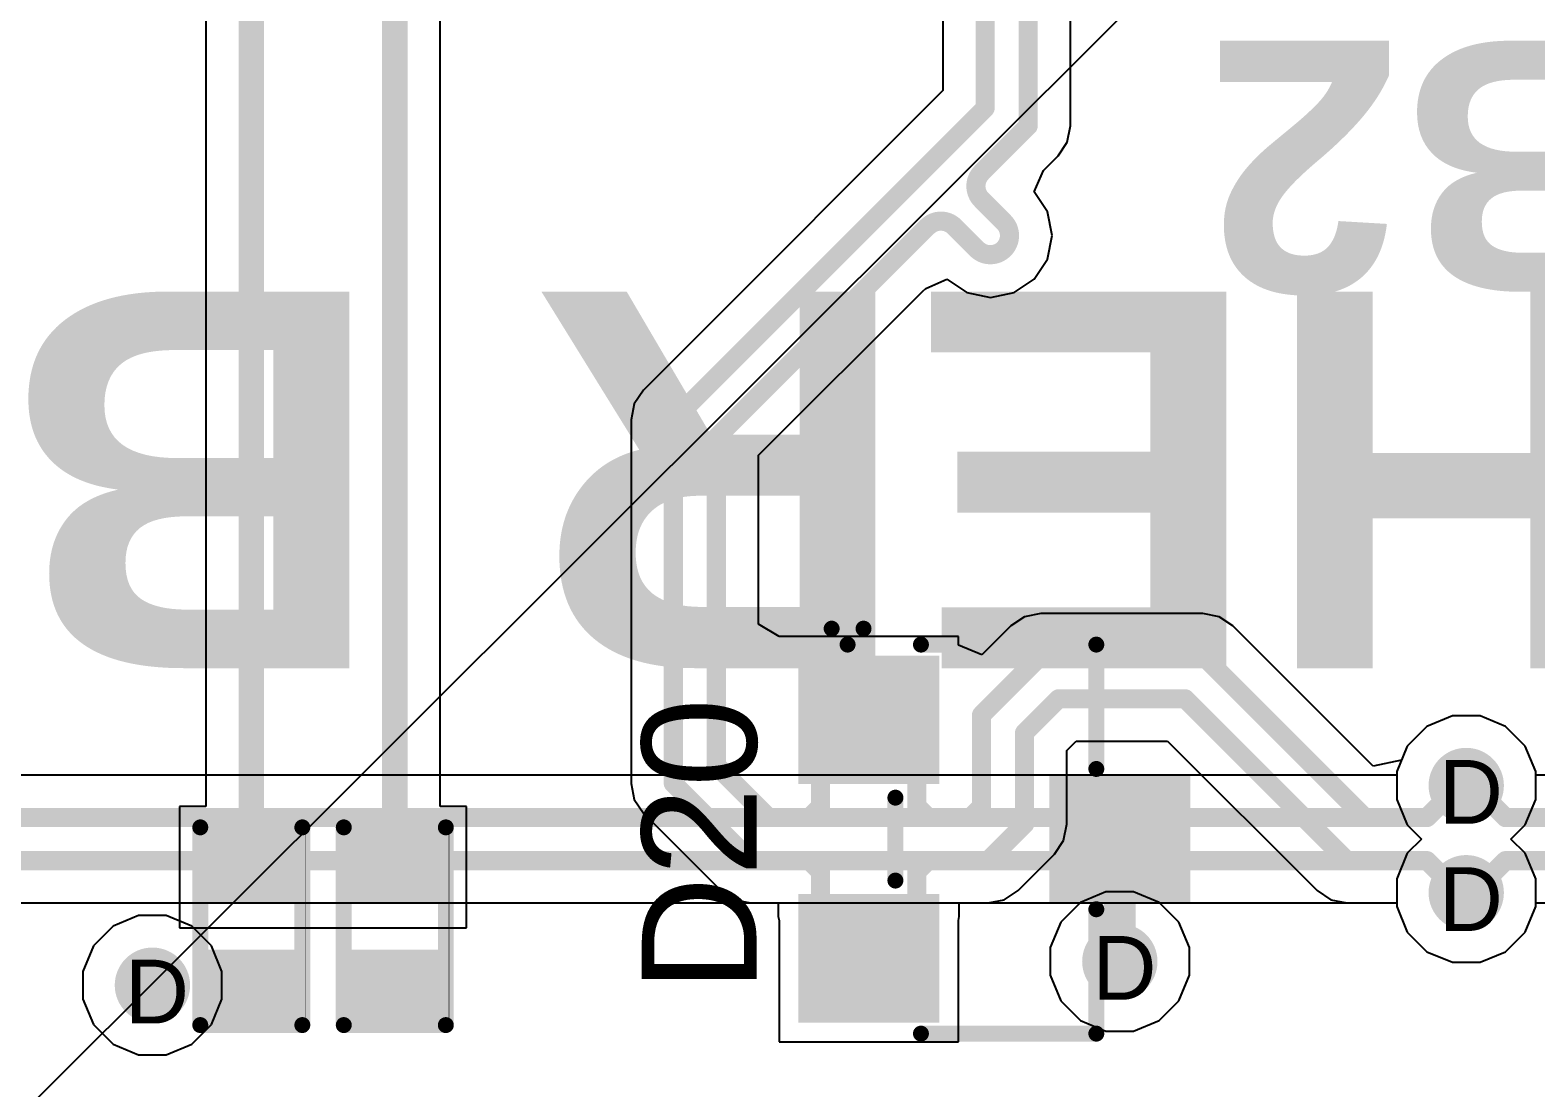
# Model space of a CAD drawing. Header units: inches. Extents: x -11 to 5428, y 0 to 5423.
# Drawn here: x 77.54 to 89.53, y 83.62 to 92.04 of the extents above; entities that cross this region are included whole.
import ezdxf

# ---------------------------------------------------------------- set-up
doc = ezdxf.new("R2010")
doc.units = ezdxf.units.IN
for name, color, linetype in [('Bottom Layer', 5, 'Continuous'), ('Bottom Solder', 6, 'Continuous'), ('Drill Drawing', 1, 'Continuous'), ('GND', 16, 'Continuous'), ('PWR', 76, 'Continuous'), ('Top Layer', 1, 'Continuous'), ('Top Overlay', 2, 'Continuous'), ('Top Paste', 8, 'Continuous'), ('Top Solder', 216, 'Continuous'), ('Via Holes', 16, 'Continuous')]:
    doc.layers.add(name, color=color, linetype=linetype)
doc.styles.add('Arial', font='', dxfattribs={"height": 0.2})
doc.styles.add('Arial_Bold', font='', dxfattribs={"height": 0.2})
doc.styles.get('Arial').set_extended_font_data('Arial')
doc.styles.get('Arial_Bold').set_extended_font_data('Arial', bold=True)

# ---------------------------------------------------------------- blocks, each defined once
blk = doc.blocks.new('SOT_23_199')
at = {"layer": 'Top Layer'}
for points in [[(-0.40998775, 1.45998565), (0.41001315, 1.45998565), (0.41001315, 0.53998495), (-0.40998775, 0.53998495)], [(-1.35999855, -0.54001035), (-0.53999765, -0.54001035), (-0.53999765, -1.46001105), (-1.35999855, -1.46001105)], [(0.54002305, -0.54001035), (1.36002395, -0.54001035), (1.36002395, -1.46001105), (0.54002305, -1.46001105)]]:
    blk.add_hatch(color=1, dxfattribs=at).paths.add_polyline_path(points)
at = {"layer": 'Top Paste'}
for points in [[(-0.40998775, 1.45998565), (0.41001315, 1.45998565), (0.41001315, 0.53998495), (-0.40998775, 0.53998495)], [(-1.35999855, -0.54001035), (-0.53999765, -0.54001035), (-0.53999765, -1.46001105), (-1.35999855, -1.46001105)], [(0.54002305, -0.54001035), (1.36002395, -0.54001035), (1.36002395, -1.46001105), (0.54002305, -1.46001105)]]:
    blk.add_hatch(color=8, dxfattribs=at).paths.add_polyline_path(points)
at = {"layer": 'Top Solder'}
for points in [[(-0.51158775, 1.56158565), (0.51161315, 1.56158565), (0.51161315, 0.43838495), (-0.51158775, 0.43838495)], [(-1.46159855, -0.43841035), (-0.43839765, -0.43841035), (-0.43839765, -1.56161105), (-1.46159855, -1.56161105)], [(0.4384230499999999, -0.43841035), (1.46162395, -0.43841035), (1.46162395, -1.56161105), (0.4384230499999999, -1.56161105)]]:
    blk.add_hatch(color=216, dxfattribs=at).paths.add_polyline_path(points)
at = {"layer": 'Top Overlay'}
for points in [[(-0.5587873, 0.8127873, 0.127, 0.127, 0), (-1.5493873, 0.8127873, 0.127, 0.127, 0)], [(-1.5493873, -0.5842126999999999, 0.127, 0.127, 0), (-1.5493873, 0.8127873, 0.127, 0.127, 0)], [(1.5494127, 0.8127873, 0.127, 0.127, 0), (0.5588126999999999, 0.8127873, 0.127, 0.127, 0)], [(1.5494127, -0.5842126999999999, 0.127, 0.127, 0), (1.5494127, 0.8127873, 0.127, 0.127, 0)], [(0.3302127, -0.7874127, 0.127, 0.127, 0), (-0.3301873, -0.7874127, 0.127, 0.127, 0)], [(-1.6763873, -1.2954127, 0.127, 0.127, 0), (-1.6763873, -1.0414127, 0.127, 0.127, 0)], [(-1.5493873, -1.1684127, 0.127, 0.127, 0), (-1.6763873, -1.0414127, 0.127, 0.127, 0)], [(-1.6763873, -1.2954127, 0.127, 0.127, 0), (-1.5493873, -1.1684127, 0.127, 0.127, 0)]]:
    blk.add_lwpolyline(points, format="xyseb", dxfattribs=at)
for points in [[(-1.5811373, 0.8127873, 0.0635, 0.0635, 1), (-1.5176373, 0.8127873, 0.0635, 0.0635, 1)], [(-1.5811373, 0.8127873, 0.0635, 0.0635, 1), (-1.5176373, 0.8127873, 0.0635, 0.0635, 1)], [(-0.5905372999999999, 0.8127873, 0.0635, 0.0635, 1), (-0.5270372999999999, 0.8127873, 0.0635, 0.0635, 1)], [(0.5270627, 0.8127873, 0.0635, 0.0635, 1), (0.5905627, 0.8127873, 0.0635, 0.0635, 1)], [(1.5176627, 0.8127873, 0.0635, 0.0635, 1), (1.5811627, 0.8127873, 0.0635, 0.0635, 1)], [(1.5176627, 0.8127873, 0.0635, 0.0635, 1), (1.5811627, 0.8127873, 0.0635, 0.0635, 1)], [(-1.5811373, -0.5842126999999999, 0.0635, 0.0635, 1), (-1.5176373, -0.5842126999999999, 0.0635, 0.0635, 1)], [(1.5176627, -0.5842126999999999, 0.0635, 0.0635, 1), (1.5811627, -0.5842126999999999, 0.0635, 0.0635, 1)], [(-0.3619373, -0.7874127, 0.0635, 0.0635, 1), (-0.2984373, -0.7874127, 0.0635, 0.0635, 1)], [(0.2984627, -0.7874127, 0.0635, 0.0635, 1), (0.3619627, -0.7874127, 0.0635, 0.0635, 1)], [(-1.7081373, -1.0414127, 0.0635, 0.0635, 1), (-1.6446373, -1.0414127, 0.0635, 0.0635, 1)], [(-1.7081373, -1.0414127, 0.0635, 0.0635, 1), (-1.6446373, -1.0414127, 0.0635, 0.0635, 1)], [(-1.5811373, -1.1684127, 0.0635, 0.0635, 1), (-1.5176373, -1.1684127, 0.0635, 0.0635, 1)], [(-1.5811373, -1.1684127, 0.0635, 0.0635, 1), (-1.5176373, -1.1684127, 0.0635, 0.0635, 1)], [(-1.7081373, -1.2954127, 0.0635, 0.0635, 1), (-1.6446373, -1.2954127, 0.0635, 0.0635, 1)], [(-1.7081373, -1.2954127, 0.0635, 0.0635, 1), (-1.6446373, -1.2954127, 0.0635, 0.0635, 1)]]:
    blk.add_lwpolyline(points, format="xyseb", close=True, dxfattribs=at)
blk = doc.blocks.new('R___0402_203')
at = {"layer": 'Top Layer'}
for points in [[(-0.6984771399999999, -0.3175254), (-0.6984771399999999, 0.3174746), (-0.2412771399999999, 0.3174746), (-0.24127714, -0.3175254)], [(0.2413228599999999, -0.3175254), (0.24132286, 0.3174746), (0.69852286, 0.3174746), (0.69852286, -0.3175254)]]:
    blk.add_hatch(color=1, dxfattribs=at).paths.add_polyline_path(points)
at = {"layer": 'Top Paste'}
for points in [[(-0.6984771399999999, -0.3175254), (-0.6984771399999999, 0.3174746), (-0.2412771399999999, 0.3174746), (-0.24127714, -0.3175254)], [(0.2413228599999999, -0.3175254), (0.24132286, 0.3174746), (0.69852286, 0.3174746), (0.69852286, -0.3175254)]]:
    blk.add_hatch(color=8, dxfattribs=at).paths.add_polyline_path(points)
at = {"layer": 'Top Solder'}
for points in [[(-0.7534782999999999, -0.37252656), (-0.7534782999999999, 0.37247576), (-0.18627598, 0.37247576), (-0.18627598, -0.37252656)], [(0.1863217, -0.37252656), (0.1863217, 0.37247576), (0.75352402, 0.37247576), (0.75352402, -0.37252656)]]:
    blk.add_hatch(color=216, dxfattribs=at).paths.add_polyline_path(points)
at = {"layer": 'Top Overlay'}
for points in [[(-0.78737714, 0.4063746, 0.127, 0.127, 0), (0.78742286, 0.4063746, 0.127, 0.127, 0)], [(-0.78737714, 0.4063746, 0.127, 0.127, 0), (-0.78737714, -0.4064254, 0.127, 0.127, 0)], [(0.78742286, 0.4063746, 0.127, 0.127, 0), (0.78742286, -0.4064254, 0.127, 0.127, 0)], [(-0.78737714, -0.4064254, 0.127, 0.127, 0), (0.78742286, -0.4064254, 0.127, 0.127, 0)], [(-0.81277714, -0.4318254, 0.0032258, 0.0032258, 0), (0.8128228599999999, -0.4318254, 0.0032258, 0.0032258, 0)]]:
    blk.add_lwpolyline(points, format="xyseb", dxfattribs=at)
for points in [[(-0.81912714, 0.4063746, 0.0635, 0.0635, 1), (-0.75562714, 0.4063746, 0.0635, 0.0635, 1)], [(-0.81912714, 0.4063746, 0.0635, 0.0635, 1), (-0.75562714, 0.4063746, 0.0635, 0.0635, 1)], [(0.75567286, 0.4063746, 0.0635, 0.0635, 1), (0.8191728599999999, 0.4063746, 0.0635, 0.0635, 1)], [(0.75567286, 0.4063746, 0.0635, 0.0635, 1), (0.8191728599999999, 0.4063746, 0.0635, 0.0635, 1)], [(-0.81912714, -0.4064254, 0.0635, 0.0635, 1), (-0.75562714, -0.4064254, 0.0635, 0.0635, 1)], [(-0.81912714, -0.4064254, 0.0635, 0.0635, 1), (-0.75562714, -0.4064254, 0.0635, 0.0635, 1)], [(0.75567286, -0.4064254, 0.0635, 0.0635, 1), (0.8191728599999999, -0.4064254, 0.0635, 0.0635, 1)], [(0.75567286, -0.4064254, 0.0635, 0.0635, 1), (0.8191728599999999, -0.4064254, 0.0635, 0.0635, 1)], [(-0.8135823199999999, -0.4318254, 0.0016129, 0.0016129, 1), (-0.8119719599999999, -0.4318254, 0.0016129, 0.0016129, 1)], [(0.8120176800000001, -0.4318254, 0.0016129, 0.0016129, 1), (0.81362804, -0.4318254, 0.0016129, 0.0016129, 1)]]:
    blk.add_lwpolyline(points, format="xyseb", close=True, dxfattribs=at)
blk = doc.blocks.new('R___0402_205')
at = {"layer": 'Top Layer'}
for points in [[(-0.6984771399999999, -0.3175254), (-0.6984771399999999, 0.3174746), (-0.2412771399999999, 0.3174746), (-0.24127714, -0.3175254)], [(0.2413228599999999, -0.3175254), (0.24132286, 0.3174746), (0.69852286, 0.3174746), (0.69852286, -0.3175254)]]:
    blk.add_hatch(color=1, dxfattribs=at).paths.add_polyline_path(points)
at = {"layer": 'Top Paste'}
for points in [[(-0.6984771399999999, -0.3175254), (-0.6984771399999999, 0.3174746), (-0.2412771399999999, 0.3174746), (-0.24127714, -0.3175254)], [(0.2413228599999999, -0.3175254), (0.24132286, 0.3174746), (0.69852286, 0.3174746), (0.69852286, -0.3175254)]]:
    blk.add_hatch(color=8, dxfattribs=at).paths.add_polyline_path(points)
at = {"layer": 'Top Solder'}
for points in [[(-0.7534782999999999, -0.37252656), (-0.7534782999999999, 0.37247576), (-0.18627598, 0.37247576), (-0.18627598, -0.37252656)], [(0.1863217, -0.37252656), (0.1863217, 0.37247576), (0.75352402, 0.37247576), (0.75352402, -0.37252656)]]:
    blk.add_hatch(color=216, dxfattribs=at).paths.add_polyline_path(points)
at = {"layer": 'Top Overlay'}
for points in [[(-0.78737714, 0.4063746, 0.127, 0.127, 0), (0.78742286, 0.4063746, 0.127, 0.127, 0)], [(-0.78737714, 0.4063746, 0.127, 0.127, 0), (-0.78737714, -0.4064254, 0.127, 0.127, 0)], [(0.78742286, 0.4063746, 0.127, 0.127, 0), (0.78742286, -0.4064254, 0.127, 0.127, 0)], [(-0.78737714, -0.4064254, 0.127, 0.127, 0), (0.78742286, -0.4064254, 0.127, 0.127, 0)], [(-0.81277714, -0.4318254, 0.0032258, 0.0032258, 0), (0.8128228599999999, -0.4318254, 0.0032258, 0.0032258, 0)]]:
    blk.add_lwpolyline(points, format="xyseb", dxfattribs=at)
for points in [[(-0.81912714, 0.4063746, 0.0635, 0.0635, 1), (-0.75562714, 0.4063746, 0.0635, 0.0635, 1)], [(-0.81912714, 0.4063746, 0.0635, 0.0635, 1), (-0.75562714, 0.4063746, 0.0635, 0.0635, 1)], [(0.75567286, 0.4063746, 0.0635, 0.0635, 1), (0.8191728599999999, 0.4063746, 0.0635, 0.0635, 1)], [(0.75567286, 0.4063746, 0.0635, 0.0635, 1), (0.8191728599999999, 0.4063746, 0.0635, 0.0635, 1)], [(-0.81912714, -0.4064254, 0.0635, 0.0635, 1), (-0.75562714, -0.4064254, 0.0635, 0.0635, 1)], [(-0.81912714, -0.4064254, 0.0635, 0.0635, 1), (-0.75562714, -0.4064254, 0.0635, 0.0635, 1)], [(0.75567286, -0.4064254, 0.0635, 0.0635, 1), (0.8191728599999999, -0.4064254, 0.0635, 0.0635, 1)], [(0.75567286, -0.4064254, 0.0635, 0.0635, 1), (0.8191728599999999, -0.4064254, 0.0635, 0.0635, 1)], [(-0.8135823199999999, -0.4318254, 0.0016129, 0.0016129, 1), (-0.8119719599999999, -0.4318254, 0.0016129, 0.0016129, 1)], [(0.8120176800000001, -0.4318254, 0.0016129, 0.0016129, 1), (0.81362804, -0.4318254, 0.0016129, 0.0016129, 1)]]:
    blk.add_lwpolyline(points, format="xyseb", close=True, dxfattribs=at)

msp = doc.modelspace()

# ---------------------------------------------------------------- hatches: boundary and pattern name
at = {"layer": 'Bottom Layer'}
h = msp.add_hatch(color=5, dxfattribs=at)
edge = h.paths.add_edge_path()
edge.add_arc((88.9762127, 86.02499178), 0.2999994, 0, 360)
h = msp.add_hatch(color=5, dxfattribs=at)
edge = h.paths.add_edge_path()
edge.add_arc((88.9762127, 85.17099298), 0.2999994, 0, 360)
h = msp.add_hatch(color=5, dxfattribs=at)
edge = h.paths.add_edge_path()
edge.add_arc((86.21701069999999, 84.62331309999999), 0.2999994, 0, 360)
h = msp.add_hatch(color=5, dxfattribs=at)
edge = h.paths.add_edge_path()
edge.add_arc((78.5114127, 84.4342863), 0.2999994, 0, 360)
at = {"layer": 'GND'}
h = msp.add_hatch(color=16, dxfattribs=at)
edge = h.paths.add_edge_path()
edge.add_arc((88.9762127, 86.02499178), 0.2999994, 0, 360)
h = msp.add_hatch(color=16, dxfattribs=at)
edge = h.paths.add_edge_path()
edge.add_arc((88.9762127, 85.17099298), 0.2999994, 0, 360)
h = msp.add_hatch(color=16, dxfattribs=at)
edge = h.paths.add_edge_path()
edge.add_arc((86.21701069999999, 84.62331309999999), 0.2999994, 0, 360)
h = msp.add_hatch(color=16, dxfattribs=at)
edge = h.paths.add_edge_path()
edge.add_arc((78.5114127, 84.4342863), 0.2999994, 0, 360)
at = {"layer": 'PWR'}
h = msp.add_hatch(color=76, dxfattribs=at)
edge = h.paths.add_edge_path()
edge.add_arc((88.9762127, 86.02499178), 0.2999994, 0, 360)
h = msp.add_hatch(color=76, dxfattribs=at)
edge = h.paths.add_edge_path()
edge.add_arc((88.9762127, 85.17099298), 0.2999994, 0, 360)
h = msp.add_hatch(color=76, dxfattribs=at)
edge = h.paths.add_edge_path()
edge.add_arc((86.21701069999999, 84.62331309999999), 0.2999994, 0, 360)
h = msp.add_hatch(color=76, dxfattribs=at)
edge = h.paths.add_edge_path()
edge.add_arc((78.5114127, 84.4342863), 0.2999994, 0, 360)
at = {"layer": 'Top Layer'}
h = msp.add_hatch(color=1, dxfattribs=at)
edge = h.paths.add_edge_path()
edge.add_arc((88.9762127, 86.02499178), 0.2999994, 0, 360)
h = msp.add_hatch(color=1, dxfattribs=at)
edge = h.paths.add_edge_path()
edge.add_arc((88.9762127, 85.17099298), 0.2999994, 0, 360)
h = msp.add_hatch(color=1, dxfattribs=at)
edge = h.paths.add_edge_path()
edge.add_arc((86.21701069999999, 84.62331309999999), 0.2999994, 0, 360)
h = msp.add_hatch(color=1, dxfattribs=at)
edge = h.paths.add_edge_path()
edge.add_arc((78.5114127, 84.4342863), 0.2999994, 0, 360)
at = {"layer": 'Via Holes'}
h = msp.add_hatch(color=7, dxfattribs=at)
edge = h.paths.add_edge_path()
edge.add_arc((88.9762127, 86.02499178), 0.1499997, 0, 360)
h = msp.add_hatch(color=7, dxfattribs=at)
edge = h.paths.add_edge_path()
edge.add_arc((88.9762127, 85.17099298), 0.1499997, 0, 360)
h = msp.add_hatch(color=7, dxfattribs=at)
edge = h.paths.add_edge_path()
edge.add_arc((86.21701069999999, 84.62331309999999), 0.1499997, 0, 360)
h = msp.add_hatch(color=7, dxfattribs=at)
edge = h.paths.add_edge_path()
edge.add_arc((78.5114127, 84.4342863), 0.1499997, 0, 360)

# ---------------------------------------------------------------- linework, layer by layer
at = {"layer": 'Bottom Layer'}
for p, q in [((88.66239824, 86.49465047999999), (88.506554, 86.33880624)), ((88.86601479999999, 86.57899117999999), (88.66239824, 86.49465047999999)), ((89.0864106, 86.57899117999999), (88.86601479999999, 86.57899117999999)), ((89.29002716, 86.49465047999999), (89.0864106, 86.57899117999999)), ((89.4458714, 86.33880624), (89.29002716, 86.49465047999999)), ((88.506554, 86.33880624), (88.4222133, 86.13518968)), ((89.5302121, 86.13518968), (89.4458714, 86.33880624)), ((88.4222133, 86.13518968), (88.4222133, 86.10611175999999)), ((89.5302121, 85.91479387999999), (89.5302121, 86.13518968)), ((88.4222133, 86.10611175999999), (71.78730879999999, 86.10611175999999)), ((89.4458714, 85.71117731999999), (89.5302121, 85.91479387999999)), ((89.33268645999999, 85.59799238), (89.4458714, 85.71117731999999)), ((89.4458714, 85.48480744), (89.33268645999999, 85.59799238)), ((89.5302121, 85.28119088), (89.4458714, 85.48480744)), ((89.5302121, 85.06079508), (89.5302121, 85.28119088)), ((71.78730879999999, 85.089873), (88.4222133, 85.089873)), ((88.4222133, 85.089873), (88.4222133, 85.06079508)), ((88.4222133, 85.06079508), (88.506554, 84.85717851999999)), ((89.4458714, 84.85717851999999), (89.5302121, 85.06079508)), ((88.506554, 84.85717851999999), (88.66239824, 84.70133428)), ((89.29002716, 84.70133428), (89.4458714, 84.85717851999999)), ((88.66239824, 84.70133428), (88.86601479999999, 84.61699358)), ((89.0864106, 84.61699358), (89.29002716, 84.70133428)), ((88.86601479999999, 84.61699358), (89.0864106, 84.61699358))]:
    msp.add_line(p, q, dxfattribs=at)
for points in [[(88.66313738, 85.76944238, 0.1524, 0.1524, 0), (88.91868677999999, 86.02499178, 0.1524, 0.1524, 0)], [(88.91868677999999, 86.02499178, 0.1524, 0.1524, 0), (88.9762127, 86.02499178, 0.1524, 0.1524, 0)], [(71.54638471999999, 85.76944238, 0.1524, 0.1524, 0), (88.66313738, 85.76944238, 0.1524, 0.1524, 0)], [(71.54638471999999, 85.42654237999999, 0.1524, 0.1524, 0), (88.66313738, 85.42654237999999, 0.1524, 0.1524, 0)], [(88.66313738, 85.42654237999999, 0.1524, 0.1524, 0), (88.91868677999999, 85.17099298, 0.1524, 0.1524, 0)], [(88.91868677999999, 85.17099298, 0.1524, 0.1524, 0), (88.9762127, 85.17099298, 0.1524, 0.1524, 0)]]:
    msp.add_lwpolyline(points, format="xyseb", dxfattribs=at)
for points in [[(88.88058677999999, 86.02499178, 0.0762, 0.0762, 1), (88.95678677999999, 86.02499178, 0.0762, 0.0762, 1)], [(88.88058677999999, 86.02499178, 0.0762, 0.0762, 1), (88.95678677999999, 86.02499178, 0.0762, 0.0762, 1)], [(88.9381127, 86.02499178, 0.0762, 0.0762, 1), (89.01431269999999, 86.02499178, 0.0762, 0.0762, 1)], [(88.62503738, 85.76944238, 0.0762, 0.0762, 1), (88.70123738, 85.76944238, 0.0762, 0.0762, 1)], [(88.62503738, 85.76944238, 0.0762, 0.0762, 1), (88.70123738, 85.76944238, 0.0762, 0.0762, 1)], [(88.62503738, 85.42654237999999, 0.0762, 0.0762, 1), (88.70123738, 85.42654237999999, 0.0762, 0.0762, 1)], [(88.62503738, 85.42654237999999, 0.0762, 0.0762, 1), (88.70123738, 85.42654237999999, 0.0762, 0.0762, 1)], [(88.88058677999999, 85.17099298, 0.0762, 0.0762, 1), (88.95678677999999, 85.17099298, 0.0762, 0.0762, 1)], [(88.88058677999999, 85.17099298, 0.0762, 0.0762, 1), (88.95678677999999, 85.17099298, 0.0762, 0.0762, 1)], [(88.9381127, 85.17099298, 0.0762, 0.0762, 1), (89.01431269999999, 85.17099298, 0.0762, 0.0762, 1)]]:
    msp.add_lwpolyline(points, format="xyseb", close=True, dxfattribs=at)
at = {"layer": 'Bottom Solder'}
msp.add_line((6.24482114, 12.31926162), (5427.55747608, 5423.36647608), dxfattribs=at)
at = {"layer": 'GND'}
for p, q in [((88.66239824, 86.49465047999999), (88.506554, 86.33880624)), ((88.86601479999999, 86.57899117999999), (88.66239824, 86.49465047999999)), ((89.0864106, 86.57899117999999), (88.86601479999999, 86.57899117999999)), ((89.29002716, 86.49465047999999), (89.0864106, 86.57899117999999)), ((89.4458714, 86.33880624), (89.29002716, 86.49465047999999)), ((88.506554, 86.33880624), (88.4222133, 86.13518968)), ((89.5302121, 86.13518968), (89.4458714, 86.33880624)), ((88.4222133, 86.13518968), (88.4222133, 85.91479387999999)), ((89.5302121, 85.91479387999999), (89.5302121, 86.13518968)), ((88.4222133, 85.91479387999999), (88.506554, 85.71117731999999)), ((89.4458714, 85.71117731999999), (89.5302121, 85.91479387999999)), ((88.506554, 85.71117731999999), (88.61973893999999, 85.59799238)), ((89.33268645999999, 85.59799238), (89.4458714, 85.71117731999999)), ((88.61973893999999, 85.59799238), (88.506554, 85.48480744)), ((89.4458714, 85.48480744), (89.33268645999999, 85.59799238)), ((88.506554, 85.48480744), (88.4222133, 85.28119088)), ((89.5302121, 85.28119088), (89.4458714, 85.48480744)), ((88.4222133, 85.28119088), (88.4222133, 85.06079508)), ((89.5302121, 85.06079508), (89.5302121, 85.28119088)), ((88.4222133, 85.06079508), (88.506554, 84.85717851999999)), ((89.4458714, 84.85717851999999), (89.5302121, 85.06079508)), ((88.506554, 84.85717851999999), (88.66239824, 84.70133428)), ((89.29002716, 84.70133428), (89.4458714, 84.85717851999999)), ((88.66239824, 84.70133428), (88.86601479999999, 84.61699358)), ((89.0864106, 84.61699358), (89.29002716, 84.70133428)), ((88.86601479999999, 84.61699358), (89.0864106, 84.61699358))]:
    msp.add_line(p, q, dxfattribs=at)
at = {"layer": 'PWR'}
for p, q in [((88.66239824, 86.49465047999999), (88.506554, 86.33880624)), ((88.86601479999999, 86.57899117999999), (88.66239824, 86.49465047999999)), ((89.0864106, 86.57899117999999), (88.86601479999999, 86.57899117999999)), ((89.29002716, 86.49465047999999), (89.0864106, 86.57899117999999)), ((89.4458714, 86.33880624), (89.29002716, 86.49465047999999)), ((88.506554, 86.33880624), (88.4222133, 86.13518968)), ((89.5302121, 86.13518968), (89.4458714, 86.33880624)), ((88.4222133, 86.13518968), (88.4222133, 85.91479387999999)), ((89.5302121, 85.91479387999999), (89.5302121, 86.13518968)), ((88.4222133, 85.91479387999999), (88.506554, 85.71117731999999)), ((89.4458714, 85.71117731999999), (89.5302121, 85.91479387999999)), ((88.506554, 85.71117731999999), (88.61973893999999, 85.59799238)), ((89.33268645999999, 85.59799238), (89.4458714, 85.71117731999999)), ((88.61973893999999, 85.59799238), (88.506554, 85.48480744)), ((89.4458714, 85.48480744), (89.33268645999999, 85.59799238)), ((88.506554, 85.48480744), (88.4222133, 85.28119088)), ((89.5302121, 85.28119088), (89.4458714, 85.48480744)), ((88.4222133, 85.28119088), (88.4222133, 85.06079508)), ((89.5302121, 85.06079508), (89.5302121, 85.28119088)), ((86.1068128, 85.1773125), (85.90319623999999, 85.0929718)), ((86.3272086, 85.1773125), (86.1068128, 85.1773125)), ((86.53082515999999, 85.0929718), (86.3272086, 85.1773125)), ((85.90319623999999, 85.0929718), (85.74735199999999, 84.93712756)), ((86.6866694, 84.93712756), (86.53082515999999, 85.0929718)), ((88.4222133, 85.06079508), (88.506554, 84.85717851999999)), ((89.4458714, 84.85717851999999), (89.5302121, 85.06079508)), ((78.40121479999999, 84.98828569999999), (78.19759824, 84.903945)), ((78.6216106, 84.98828569999999), (78.40121479999999, 84.98828569999999)), ((78.82522716, 84.903945), (78.6216106, 84.98828569999999)), ((85.74735199999999, 84.93712756), (85.6630113, 84.733511)), ((86.7710101, 84.733511), (86.6866694, 84.93712756)), ((78.19759824, 84.903945), (78.041754, 84.74810076)), ((78.98107139999999, 84.74810076), (78.82522716, 84.903945)), ((88.506554, 84.85717851999999), (88.66239824, 84.70133428)), ((89.29002716, 84.70133428), (89.4458714, 84.85717851999999)), ((78.041754, 84.74810076), (77.95741329999998, 84.5444842)), ((79.06541209999999, 84.5444842), (78.98107139999999, 84.74810076)), ((85.6630113, 84.733511), (85.6630113, 84.51311519999999)), ((86.7710101, 84.51311519999999), (86.7710101, 84.733511)), ((88.66239824, 84.70133428), (88.86601479999999, 84.61699358)), ((89.0864106, 84.61699358), (89.29002716, 84.70133428)), ((88.86601479999999, 84.61699358), (89.0864106, 84.61699358)), ((77.95741329999998, 84.5444842), (77.95741329999998, 84.3240884)), ((79.06541209999999, 84.3240884), (79.06541209999999, 84.5444842)), ((85.6630113, 84.51311519999999), (85.74735199999999, 84.30949864)), ((86.6866694, 84.30949864), (86.7710101, 84.51311519999999)), ((77.95741329999998, 84.3240884), (78.041754, 84.12047184)), ((78.98107139999999, 84.12047184), (79.06541209999999, 84.3240884)), ((85.74735199999999, 84.30949864), (85.90319623999999, 84.1536544)), ((86.53082515999999, 84.1536544), (86.6866694, 84.30949864)), ((78.041754, 84.12047184), (78.19759824, 83.9646276)), ((78.82522716, 83.9646276), (78.98107139999999, 84.12047184)), ((85.90319623999999, 84.1536544), (86.1068128, 84.0693137)), ((86.3272086, 84.0693137), (86.53082515999999, 84.1536544)), ((78.19759824, 83.9646276), (78.40121479999999, 83.88028689999999)), ((78.6216106, 83.88028689999999), (78.82522716, 83.9646276)), ((86.1068128, 84.0693137), (86.3272086, 84.0693137)), ((78.40121479999999, 83.88028689999999), (78.6216106, 83.88028689999999))]:
    msp.add_line(p, q, dxfattribs=at)
at = {"layer": 'Top Layer'}
for p, q in [((78.93655027999999, 92.71379221999999), (78.93655027999999, 85.85668629999999)), ((85.82348087999999, 91.27812834), (85.82348087999999, 92.53670595999999)), ((84.80724212, 92.40529398), (84.80724212, 91.55961367999998)), ((80.80468472, 85.85668629999999), (80.80468472, 92.12609972)), ((84.80724212, 91.55961367999998), (82.76531325999999, 89.51768482)), ((85.79785482, 91.14929192), (85.82348087999999, 91.27812834)), ((85.60964589999999, 90.92483974), (85.724873, 91.04006684)), ((85.724873, 91.04006684), (85.79785482, 91.14929192)), ((85.53380657999999, 90.75304938), (85.60964589999999, 90.92483974)), ((85.6404688, 90.59341799999999), (85.53380657999999, 90.75304938)), ((85.67792364, 90.40511763999999), (85.6404688, 90.59341799999999)), ((85.6404688, 90.21681728), (85.67792364, 90.40511763999999)), ((85.53381674, 90.05719606), (85.6404688, 90.21681728)), ((83.34004413999999, 88.65523798), (84.64838544, 89.96357927999999)), ((84.64838544, 89.96357927999999), (84.67224112, 89.98403135999999)), ((84.67224112, 89.98403135999999), (84.83793802, 90.05718082)), ((84.83793802, 90.05718082), (84.99756939999999, 89.9505186)), ((85.37417012, 89.9505186), (85.53380403999999, 90.05717827999999)), ((85.53380403999999, 90.05717827999999), (85.53380657999999, 90.05717573999999)), ((85.53380657999999, 90.05717573999999), (85.53381928, 90.05719351999998)), ((85.53381928, 90.05719351999998), (85.53381674, 90.05719606)), ((84.99756939999999, 89.9505186), (85.18586975999999, 89.91306376)), ((85.18586975999999, 89.91306376), (85.37417012, 89.9505186)), ((82.76531325999999, 89.51768482), (82.42241326, 89.17478482)), ((82.42241326, 89.17478482), (82.34943397999999, 89.06556228)), ((82.34943397999999, 89.06556228), (82.32380538, 88.93672332)), ((82.32380538, 88.93672332), (82.32380538, 86.04191325999999)), ((83.34004413999999, 87.30909386), (83.34004413999999, 88.65523798)), ((85.45840668, 87.36944934), (85.34918413999999, 87.29647005999999)), ((85.58724563999999, 87.39507794), (85.45840668, 87.36944934)), ((86.87924712, 87.39507794), (85.58724563999999, 87.39507794)), ((87.00808608, 87.36944934), (86.87924712, 87.39507794)), ((87.11730861999999, 87.29647005999999), (87.00808608, 87.36944934)), ((83.50301816, 87.21197188000001), (83.34004413999999, 87.30909386)), ((84.93101378, 87.21197188000001), (83.50301816, 87.21197188000001)), ((84.93101378, 87.14379574), (84.93101378, 87.21197188000001)), ((85.34918413999999, 87.29647005999999), (85.11874772, 87.06603364)), ((88.23447936, 86.17929932), (87.11730861999999, 87.29647005999999)), ((85.11874772, 87.06603364), (84.93101378, 87.14379574)), ((88.66239824, 86.49465047999999), (88.506554, 86.33880624)), ((88.86601479999999, 86.57899117999999), (88.66239824, 86.49465047999999)), ((89.0864106, 86.57899117999999), (88.86601479999999, 86.57899117999999)), ((89.29002716, 86.49465047999999), (89.0864106, 86.57899117999999)), ((89.4458714, 86.33880624), (89.29002716, 86.49465047999999)), ((85.79493127999999, 86.30503947999999), (85.86873098, 86.37883918)), ((85.86873098, 86.37883918), (86.59776178, 86.37883918)), ((86.59776178, 86.37883918), (87.78812008, 85.18848087999999)), ((85.79493127999999, 85.7166561), (85.79493127999999, 86.30503947999999)), ((88.506554, 86.33880624), (88.46051904, 86.227666)), ((89.5302121, 86.13518968), (89.4458714, 86.33880624)), ((88.46051904, 86.227666), (88.23447936, 86.17929932)), ((89.5302121, 86.10611175999999), (89.5302121, 86.13518968)), ((82.32380538, 86.04191325999999), (82.34943397999999, 85.91307429999999)), ((90.21773929999999, 86.10611175999999), (89.5302121, 86.10611175999999)), ((82.34943397999999, 85.91307429999999), (82.42241326, 85.80385175999999)), ((78.93655027999999, 85.85668629999999), (78.7276175, 85.85668629999999)), ((78.7276175, 85.85668629999999), (78.7276175, 84.8914863)), ((81.0136175, 85.85668629999999), (80.80468472, 85.85668629999999)), ((81.0136175, 84.8914863), (81.0136175, 85.85668629999999)), ((82.42241326, 85.80385175999999), (83.03778414, 85.18848087999999)), ((85.76930521999999, 85.58781968), (85.79493127999999, 85.7166561)), ((85.6963234, 85.4785946), (85.76930521999999, 85.58781968)), ((85.4061792, 85.1884504), (85.6963234, 85.4785946)), ((83.03778414, 85.18848087999999), (83.14700668, 85.1155016)), ((85.29695665999999, 85.11547112), (85.4061792, 85.1884504)), ((87.78812008, 85.18848087999999), (87.89734515999999, 85.11549905999999)), ((83.14700668, 85.1155016), (83.27584564, 85.089873)), ((83.27584564, 85.089873), (83.49657926, 85.089873)), ((83.49657926, 85.089873), (83.49657926, 84.98179345999999)), ((84.9374857, 84.98175282), (84.9374857, 85.08984251999999)), ((84.9374857, 85.08984251999999), (85.1681177, 85.08984251999999)), ((85.1681177, 85.08984251999999), (85.29695665999999, 85.11547112)), ((87.89734515999999, 85.11549905999999), (88.02618158, 85.089873)), ((88.02618158, 85.089873), (88.4222133, 85.089873)), ((88.4222133, 85.089873), (88.4222133, 85.06079508)), ((88.4222133, 85.06079508), (88.506554, 84.85717851999999)), ((89.4458714, 84.85717851999999), (89.5302121, 85.06079508)), ((89.5302121, 85.06079508), (89.5302121, 85.089873)), ((89.5302121, 85.089873), (89.93625396, 85.089873)), ((83.49657926, 84.98179345999999), (83.50301562, 84.9494364)), ((83.50301562, 84.9494364), (83.50301562, 83.98395192)), ((84.93101378, 84.94921796), (84.9374857, 84.98175282)), ((84.93101378, 83.98395192), (84.93101378, 84.94921796)), ((78.7276175, 84.8914863), (81.0136175, 84.8914863)), ((88.506554, 84.85717851999999), (88.66239824, 84.70133428)), ((89.29002716, 84.70133428), (89.4458714, 84.85717851999999)), ((88.66239824, 84.70133428), (88.86601479999999, 84.61699358)), ((89.0864106, 84.61699358), (89.29002716, 84.70133428)), ((88.86601479999999, 84.61699358), (89.0864106, 84.61699358)), ((83.50301562, 83.98395192), (84.93101378, 83.98395192))]:
    msp.add_line(p, q, dxfattribs=at)
for points in [[(85.1439115, 91.42016005999999, 0.1524, 0.1524, 0), (85.1439115, 94.30856677999999, 0.1524, 0.1524, 0)], [(85.4868115, 91.42419865999999, 0.1524, 0.1524, 0), (85.4868115, 94.16653506, 0.1524, 0.1524, 0)], [(79.2991175, 85.37408629999999, 0.2032, 0.2032, 0), (79.2991175, 92.71380491999999, 0.2032, 0.2032, 0)], [(80.4421175, 85.37408629999999, 0.2032, 0.2032, 0), (80.4421175, 92.27628229999999, 0.2032, 0.2032, 0)], [(85.00187978, 91.27812834, 0.1524, 0.1524, 0), (85.1439115, 91.42016005999999, 0.1524, 0.1524, 0)], [(85.4868115, 91.27812834, 0.1524, 0.1524, 0), (85.4868115, 91.42419865999999, 0.1524, 0.1524, 0)], [(83.00337475999999, 89.27962332, 0.1524, 0.1524, 0), (85.00187978, 91.27812834, 0.1524, 0.1524, 0)], [(85.1153619, 90.90667873999999, 0.1524, 0.1524, 0), (85.4868115, 91.27812834, 0.1524, 0.1524, 0)], [(85.1153619, 90.69115466, 0.1524, 0.1524, -0.4142066588457261), (85.1153619, 90.90667873999999, 0.1524, 0.1524, 0)], [(85.1153619, 90.69115466, 0.1524, 0.1524, 0), (85.29363179999999, 90.51287968, 0.1524, 0.1524, 0)], [(84.6843112, 90.47562804, 0.1524, 0.1524, -0.4142066587643657), (84.89983527999999, 90.47562804, 0.1524, 0.1524, 0)], [(85.29363179999999, 90.51287968, 0.1524, 0.1524, -0.4142066587643675), (85.29363434, 90.29735814, 0.1524, 0.1524, 0)], [(84.41489594, 90.20621277999999, 0.1524, 0.1524, 0), (84.6843112, 90.47562804, 0.1524, 0.1524, 0)], [(84.89983274, 90.47562549999999, 0.1524, 0.1524, 0), (84.89983527999999, 90.47562804, 0.1524, 0.1524, 0)], [(84.89983527999999, 90.47562804, 0.1524, 0.1524, 0), (85.07810518, 90.29735305999999, 0.1524, 0.1524, 0)], [(85.29363179999999, 90.29735559999999, 0.1524, 0.1524, -0.4142135623730951), (85.07810771999999, 90.29735559999999, 0.1524, 0.1524, 0)], [(85.29363179999999, 90.29735559999999, 0.1524, 0.1524, 0), (85.29363434, 90.29735814, 0.1524, 0.1524, 0)], [(83.00337475999999, 88.7946916, 0.1524, 0.1524, 0), (84.41489594, 90.20621277999999, 0.1524, 0.1524, 0)], [(82.66047476, 88.93672332, 0.1524, 0.1524, 0), (83.00337475999999, 89.27962332, 0.1524, 0.1524, 0)], [(82.66047476, 86.04191325999999, 0.1524, 0.1524, 0), (82.66047476, 88.93672332, 0.1524, 0.1524, 0)], [(83.00337475999999, 86.18394497999999, 0.1524, 0.1524, 0), (83.00337475999999, 88.7946916, 0.1524, 0.1524, 0)], [(85.1153619, 86.58652482, 0.1524, 0.1524, 0), (85.58724563999999, 87.05840855999999, 0.1524, 0.1524, 0)], [(85.58724563999999, 87.05840855999999, 0.1524, 0.1524, 0), (86.87924712, 87.05840855999999, 0.1524, 0.1524, 0)], [(86.87924712, 87.05840855999999, 0.1524, 0.1524, 0), (88.16821329999999, 85.76944238, 0.1524, 0.1524, 0)], [(85.4582619, 86.44449309999999, 0.1524, 0.1524, 0), (85.72927736, 86.71550855999999, 0.1524, 0.1524, 0)], [(85.72927736, 86.71550855999999, 0.1524, 0.1524, 0), (86.7372154, 86.71550855999999, 0.1524, 0.1524, 0)], [(86.7372154, 86.71550855999999, 0.1524, 0.1524, 0), (88.02618158, 85.42654237999999, 0.1524, 0.1524, 0)], [(83.83324864, 86.2141913, 0.1524, 0.1524, 0), (84.16705035999999, 86.54799301999999, 0.1524, 0.1524, 0)], [(84.16705035999999, 86.54799301999999, 0.1524, 0.1524, 0), (84.21705026, 86.54799301999999, 0.1524, 0.1524, 0)], [(84.2170147, 86.5479727, 0.1524, 0.1524, 0), (84.2670146, 86.5479727, 0.1524, 0.1524, 0)], [(84.2670146, 86.5479727, 0.1524, 0.1524, 0), (84.60081631999999, 86.21417097999999, 0.1524, 0.1524, 0)], [(85.1153619, 85.85868782, 0.1524, 0.1524, 0), (85.1153619, 86.58652482, 0.1524, 0.1524, 0)], [(85.4582619, 85.7166561, 0.1524, 0.1524, 0), (85.4582619, 86.44449309999999, 0.1524, 0.1524, 0)], [(83.00337475999999, 86.18394497999999, 0.1524, 0.1524, 0), (83.41787735999999, 85.76944238, 0.1524, 0.1524, 0)], [(83.83324864, 85.85871829999999, 0.1524, 0.1524, 0), (83.83324864, 86.2141913, 0.1524, 0.1524, 0)], [(84.60081631999999, 85.85868782, 0.1524, 0.1524, 0), (84.60081631999999, 86.21417097999999, 0.1524, 0.1524, 0)], [(82.66047476, 86.04191325999999, 0.1524, 0.1524, 0), (83.27584564, 85.42654237999999, 0.1524, 0.1524, 0)], [(88.66313738, 85.76944238, 0.1524, 0.1524, 0), (88.91868677999999, 86.02499178, 0.1524, 0.1524, 0)], [(88.91868677999999, 86.02499178, 0.1524, 0.1524, 0), (88.9762127, 86.02499178, 0.1524, 0.1524, 0)], [(88.9762127, 86.02499178, 0.1524, 0.1524, 0), (89.03373862, 86.02499178, 0.1524, 0.1524, 0)], [(89.03373862, 86.02499178, 0.1524, 0.1524, 0), (89.28928801999999, 85.76944238, 0.1524, 0.1524, 0)], [(83.74397272, 85.76944238, 0.1524, 0.1524, 0), (83.83324864, 85.85871829999999, 0.1524, 0.1524, 0)], [(84.60081631999999, 85.85868782, 0.1524, 0.1524, 0), (84.69009224, 85.7694119, 0.1524, 0.1524, 0)], [(85.02608598, 85.7694119, 0.1524, 0.1524, 0), (85.1153619, 85.85868782, 0.1524, 0.1524, 0)], [(83.41787735999999, 85.76944238, 0.1524, 0.1524, 0), (83.74397272, 85.76944238, 0.1524, 0.1524, 0)], [(84.69009224, 85.7694119, 0.1524, 0.1524, 0), (85.02608598, 85.7694119, 0.1524, 0.1524, 0)], [(85.1681177, 85.4265119, 0.1524, 0.1524, 0), (85.4582619, 85.7166561, 0.1524, 0.1524, 0)], [(88.16821329999999, 85.76944238, 0.1524, 0.1524, 0), (88.66313738, 85.76944238, 0.1524, 0.1524, 0)], [(89.28928801999999, 85.76944238, 0.1524, 0.1524, 0), (90.21773929999999, 85.76944238, 0.1524, 0.1524, 0)], [(86.21701069999999, 84.62331309999999, 0.254, 0.254, 0), (86.21701069999999, 85.59796189999999, 0.254, 0.254, 0)], [(83.27584564, 85.42654237999999, 0.1524, 0.1524, 0), (83.74397272, 85.42654237999999, 0.1524, 0.1524, 0)], [(83.74397272, 85.42654237999999, 0.1524, 0.1524, 0), (83.83324864, 85.33726646, 0.1524, 0.1524, 0)], [(83.83324864, 84.98179345999999, 0.1524, 0.1524, 0), (83.83324864, 85.33726646, 0.1524, 0.1524, 0)], [(84.60081631999999, 85.33723598, 0.1524, 0.1524, 0), (84.69009224, 85.4265119, 0.1524, 0.1524, 0)], [(84.60081631999999, 84.98175282, 0.1524, 0.1524, 0), (84.60081631999999, 85.33723598, 0.1524, 0.1524, 0)], [(84.69009224, 85.4265119, 0.1524, 0.1524, 0), (85.1681177, 85.4265119, 0.1524, 0.1524, 0)], [(88.02618158, 85.42654237999999, 0.1524, 0.1524, 0), (88.66313738, 85.42654237999999, 0.1524, 0.1524, 0)], [(88.66313738, 85.42654237999999, 0.1524, 0.1524, 0), (88.91868677999999, 85.17099298, 0.1524, 0.1524, 0)], [(89.03373862, 85.17099298, 0.1524, 0.1524, 0), (89.28928801999999, 85.42654237999999, 0.1524, 0.1524, 0)], [(89.28928801999999, 85.42654237999999, 0.1524, 0.1524, 0), (90.07570758, 85.42654237999999, 0.1524, 0.1524, 0)], [(88.91868677999999, 85.17099298, 0.1524, 0.1524, 0), (88.9762127, 85.17099298, 0.1524, 0.1524, 0)], [(88.9762127, 85.17099298, 0.1524, 0.1524, 0), (89.03373862, 85.17099298, 0.1524, 0.1524, 0)], [(83.83324864, 84.98179345999999, 0.1524, 0.1524, 0), (84.16705035999999, 84.64799174, 0.1524, 0.1524, 0)], [(84.2670146, 84.6479511, 0.1524, 0.1524, 0), (84.60081631999999, 84.98175282, 0.1524, 0.1524, 0)], [(84.16705035999999, 84.64799174, 0.1524, 0.1524, 0), (84.21705026, 84.64799174, 0.1524, 0.1524, 0)], [(84.2170147, 84.6479511, 0.1524, 0.1524, 0), (84.2670146, 84.6479511, 0.1524, 0.1524, 0)]]:
    msp.add_lwpolyline(points, format="xyseb", dxfattribs=at)
for points in [[(85.1058115, 91.42016005999999, 0.0762, 0.0762, 1), (85.1820115, 91.42016005999999, 0.0762, 0.0762, 1)], [(85.1058115, 91.42016005999999, 0.0762, 0.0762, 1), (85.1820115, 91.42016005999999, 0.0762, 0.0762, 1)], [(85.4487115, 91.42419865999999, 0.0762, 0.0762, 1), (85.52491149999999, 91.42419865999999, 0.0762, 0.0762, 1)], [(85.4487115, 91.42419865999999, 0.0762, 0.0762, 1), (85.52491149999999, 91.42419865999999, 0.0762, 0.0762, 1)], [(84.96377978, 91.27812834, 0.0762, 0.0762, 1), (85.03997978, 91.27812834, 0.0762, 0.0762, 1)], [(84.96377978, 91.27812834, 0.0762, 0.0762, 1), (85.03997978, 91.27812834, 0.0762, 0.0762, 1)], [(85.4487115, 91.27812834, 0.0762, 0.0762, 1), (85.52491149999999, 91.27812834, 0.0762, 0.0762, 1)], [(85.4487115, 91.27812834, 0.0762, 0.0762, 1), (85.52491149999999, 91.27812834, 0.0762, 0.0762, 1)], [(85.0772619, 90.90667873999999, 0.0762, 0.0762, 1), (85.1534619, 90.90667873999999, 0.0762, 0.0762, 1)], [(85.0772619, 90.90667873999999, 0.0762, 0.0762, 1), (85.1534619, 90.90667873999999, 0.0762, 0.0762, 1)], [(85.0772619, 90.69115466, 0.0762, 0.0762, 1), (85.1534619, 90.69115466, 0.0762, 0.0762, 1)], [(85.0772619, 90.69115466, 0.0762, 0.0762, 1), (85.1534619, 90.69115466, 0.0762, 0.0762, 1)], [(85.2555318, 90.51287968, 0.0762, 0.0762, 1), (85.33173179999999, 90.51287968, 0.0762, 0.0762, 1)], [(85.2555318, 90.51287968, 0.0762, 0.0762, 1), (85.33173179999999, 90.51287968, 0.0762, 0.0762, 1)], [(84.6462112, 90.47562804, 0.0762, 0.0762, 1), (84.7224112, 90.47562804, 0.0762, 0.0762, 1)], [(84.6462112, 90.47562804, 0.0762, 0.0762, 1), (84.7224112, 90.47562804, 0.0762, 0.0762, 1)], [(84.86173274, 90.47562549999999, 0.0762, 0.0762, 1), (84.93793274, 90.47562549999999, 0.0762, 0.0762, 1)], [(84.86173527999999, 90.47562804, 0.0762, 0.0762, 1), (84.93793527999999, 90.47562804, 0.0762, 0.0762, 1)], [(84.86173527999999, 90.47562804, 0.0762, 0.0762, 1), (84.93793527999999, 90.47562804, 0.0762, 0.0762, 1)], [(84.86173527999999, 90.47562804, 0.0762, 0.0762, 1), (84.93793527999999, 90.47562804, 0.0762, 0.0762, 1)], [(85.04000518, 90.29735305999999, 0.0762, 0.0762, 1), (85.11620518, 90.29735305999999, 0.0762, 0.0762, 1)], [(85.04000771999999, 90.29735559999999, 0.0762, 0.0762, 1), (85.11620771999999, 90.29735559999999, 0.0762, 0.0762, 1)], [(85.2555318, 90.29735559999999, 0.0762, 0.0762, 1), (85.33173179999999, 90.29735559999999, 0.0762, 0.0762, 1)], [(85.2555318, 90.29735559999999, 0.0762, 0.0762, 1), (85.33173179999999, 90.29735559999999, 0.0762, 0.0762, 1)], [(85.25553434, 90.29735814, 0.0762, 0.0762, 1), (85.33173434, 90.29735814, 0.0762, 0.0762, 1)], [(85.25553434, 90.29735814, 0.0762, 0.0762, 1), (85.33173434, 90.29735814, 0.0762, 0.0762, 1)], [(84.37679594, 90.20621277999999, 0.0762, 0.0762, 1), (84.45299594, 90.20621277999999, 0.0762, 0.0762, 1)], [(84.37679594, 90.20621277999999, 0.0762, 0.0762, 1), (84.45299594, 90.20621277999999, 0.0762, 0.0762, 1)], [(82.96527476, 89.27962332, 0.0762, 0.0762, 1), (83.04147475999999, 89.27962332, 0.0762, 0.0762, 1)], [(82.96527476, 89.27962332, 0.0762, 0.0762, 1), (83.04147475999999, 89.27962332, 0.0762, 0.0762, 1)], [(82.62237476, 88.93672332, 0.0762, 0.0762, 1), (82.69857475999999, 88.93672332, 0.0762, 0.0762, 1)], [(82.62237476, 88.93672332, 0.0762, 0.0762, 1), (82.69857475999999, 88.93672332, 0.0762, 0.0762, 1)], [(82.96527476, 88.7946916, 0.0762, 0.0762, 1), (83.04147475999999, 88.7946916, 0.0762, 0.0762, 1)], [(82.96527476, 88.7946916, 0.0762, 0.0762, 1), (83.04147475999999, 88.7946916, 0.0762, 0.0762, 1)], [(85.54914564, 87.05840855999999, 0.0762, 0.0762, 1), (85.62534563999999, 87.05840855999999, 0.0762, 0.0762, 1)], [(85.54914564, 87.05840855999999, 0.0762, 0.0762, 1), (85.62534563999999, 87.05840855999999, 0.0762, 0.0762, 1)], [(86.84114711999999, 87.05840855999999, 0.0762, 0.0762, 1), (86.91734712, 87.05840855999999, 0.0762, 0.0762, 1)], [(86.84114711999999, 87.05840855999999, 0.0762, 0.0762, 1), (86.91734712, 87.05840855999999, 0.0762, 0.0762, 1)], [(85.69117736, 86.71550855999999, 0.0762, 0.0762, 1), (85.76737735999998, 86.71550855999999, 0.0762, 0.0762, 1)], [(85.69117736, 86.71550855999999, 0.0762, 0.0762, 1), (85.76737735999998, 86.71550855999999, 0.0762, 0.0762, 1)], [(86.6991154, 86.71550855999999, 0.0762, 0.0762, 1), (86.7753154, 86.71550855999999, 0.0762, 0.0762, 1)], [(86.6991154, 86.71550855999999, 0.0762, 0.0762, 1), (86.7753154, 86.71550855999999, 0.0762, 0.0762, 1)], [(84.12895036, 86.54799301999999, 0.0762, 0.0762, 1), (84.20515035999999, 86.54799301999999, 0.0762, 0.0762, 1)], [(84.12895036, 86.54799301999999, 0.0762, 0.0762, 1), (84.20515035999999, 86.54799301999999, 0.0762, 0.0762, 1)], [(84.17891469999999, 86.5479727, 0.0762, 0.0762, 1), (84.25511470000001, 86.5479727, 0.0762, 0.0762, 1)], [(84.17895026, 86.54799301999999, 0.0762, 0.0762, 1), (84.25515026, 86.54799301999999, 0.0762, 0.0762, 1)], [(84.2289146, 86.5479727, 0.0762, 0.0762, 1), (84.3051146, 86.5479727, 0.0762, 0.0762, 1)], [(84.2289146, 86.5479727, 0.0762, 0.0762, 1), (84.3051146, 86.5479727, 0.0762, 0.0762, 1)], [(85.0772619, 86.58652482, 0.0762, 0.0762, 1), (85.1534619, 86.58652482, 0.0762, 0.0762, 1)], [(85.0772619, 86.58652482, 0.0762, 0.0762, 1), (85.1534619, 86.58652482, 0.0762, 0.0762, 1)], [(85.4201619, 86.44449309999999, 0.0762, 0.0762, 1), (85.4963619, 86.44449309999999, 0.0762, 0.0762, 1)], [(85.4201619, 86.44449309999999, 0.0762, 0.0762, 1), (85.4963619, 86.44449309999999, 0.0762, 0.0762, 1)], [(82.96527476, 86.18394497999999, 0.0762, 0.0762, 1), (83.04147475999999, 86.18394497999999, 0.0762, 0.0762, 1)], [(82.96527476, 86.18394497999999, 0.0762, 0.0762, 1), (83.04147475999999, 86.18394497999999, 0.0762, 0.0762, 1)], [(83.79514864, 86.2141913, 0.0762, 0.0762, 1), (83.87134864, 86.2141913, 0.0762, 0.0762, 1)], [(83.79514864, 86.2141913, 0.0762, 0.0762, 1), (83.87134864, 86.2141913, 0.0762, 0.0762, 1)], [(84.56271631999999, 86.21417097999999, 0.0762, 0.0762, 1), (84.63891631999999, 86.21417097999999, 0.0762, 0.0762, 1)], [(84.56271631999999, 86.21417097999999, 0.0762, 0.0762, 1), (84.63891631999999, 86.21417097999999, 0.0762, 0.0762, 1)], [(82.62237476, 86.04191325999999, 0.0762, 0.0762, 1), (82.69857475999999, 86.04191325999999, 0.0762, 0.0762, 1)], [(82.62237476, 86.04191325999999, 0.0762, 0.0762, 1), (82.69857475999999, 86.04191325999999, 0.0762, 0.0762, 1)], [(88.88058677999999, 86.02499178, 0.0762, 0.0762, 1), (88.95678677999999, 86.02499178, 0.0762, 0.0762, 1)], [(88.88058677999999, 86.02499178, 0.0762, 0.0762, 1), (88.95678677999999, 86.02499178, 0.0762, 0.0762, 1)], [(88.9381127, 86.02499178, 0.0762, 0.0762, 1), (89.01431269999999, 86.02499178, 0.0762, 0.0762, 1)], [(88.9381127, 86.02499178, 0.0762, 0.0762, 1), (89.01431269999999, 86.02499178, 0.0762, 0.0762, 1)], [(88.99563862, 86.02499178, 0.0762, 0.0762, 1), (89.07183862, 86.02499178, 0.0762, 0.0762, 1)], [(88.99563862, 86.02499178, 0.0762, 0.0762, 1), (89.07183862, 86.02499178, 0.0762, 0.0762, 1)], [(83.79514864, 85.85871829999999, 0.0762, 0.0762, 1), (83.87134864, 85.85871829999999, 0.0762, 0.0762, 1)], [(83.79514864, 85.85871829999999, 0.0762, 0.0762, 1), (83.87134864, 85.85871829999999, 0.0762, 0.0762, 1)], [(84.56271631999999, 85.85868782, 0.0762, 0.0762, 1), (84.63891631999999, 85.85868782, 0.0762, 0.0762, 1)], [(84.56271631999999, 85.85868782, 0.0762, 0.0762, 1), (84.63891631999999, 85.85868782, 0.0762, 0.0762, 1)], [(85.0772619, 85.85868782, 0.0762, 0.0762, 1), (85.1534619, 85.85868782, 0.0762, 0.0762, 1)], [(85.0772619, 85.85868782, 0.0762, 0.0762, 1), (85.1534619, 85.85868782, 0.0762, 0.0762, 1)], [(83.37977735999999, 85.76944238, 0.0762, 0.0762, 1), (83.45597735999999, 85.76944238, 0.0762, 0.0762, 1)], [(83.37977735999999, 85.76944238, 0.0762, 0.0762, 1), (83.45597735999999, 85.76944238, 0.0762, 0.0762, 1)], [(83.70587272, 85.76944238, 0.0762, 0.0762, 1), (83.78207272, 85.76944238, 0.0762, 0.0762, 1)], [(83.70587272, 85.76944238, 0.0762, 0.0762, 1), (83.78207272, 85.76944238, 0.0762, 0.0762, 1)], [(84.65199224, 85.7694119, 0.0762, 0.0762, 1), (84.72819224, 85.7694119, 0.0762, 0.0762, 1)], [(84.65199224, 85.7694119, 0.0762, 0.0762, 1), (84.72819224, 85.7694119, 0.0762, 0.0762, 1)], [(84.98798598, 85.7694119, 0.0762, 0.0762, 1), (85.06418597999999, 85.7694119, 0.0762, 0.0762, 1)], [(84.98798598, 85.7694119, 0.0762, 0.0762, 1), (85.06418597999999, 85.7694119, 0.0762, 0.0762, 1)], [(85.4201619, 85.7166561, 0.0762, 0.0762, 1), (85.4963619, 85.7166561, 0.0762, 0.0762, 1)], [(85.4201619, 85.7166561, 0.0762, 0.0762, 1), (85.4963619, 85.7166561, 0.0762, 0.0762, 1)], [(88.13011329999999, 85.76944238, 0.0762, 0.0762, 1), (88.20631329999999, 85.76944238, 0.0762, 0.0762, 1)], [(88.13011329999999, 85.76944238, 0.0762, 0.0762, 1), (88.20631329999999, 85.76944238, 0.0762, 0.0762, 1)], [(88.62503738, 85.76944238, 0.0762, 0.0762, 1), (88.70123738, 85.76944238, 0.0762, 0.0762, 1)], [(88.62503738, 85.76944238, 0.0762, 0.0762, 1), (88.70123738, 85.76944238, 0.0762, 0.0762, 1)], [(89.25118801999999, 85.76944238, 0.0762, 0.0762, 1), (89.32738802, 85.76944238, 0.0762, 0.0762, 1)], [(89.25118801999999, 85.76944238, 0.0762, 0.0762, 1), (89.32738802, 85.76944238, 0.0762, 0.0762, 1)], [(86.1535107, 85.59796189999999, 0.127, 0.127, 1), (86.2805107, 85.59796189999999, 0.127, 0.127, 1)], [(79.2483175, 85.37408629999999, 0.1016, 0.1016, 1), (79.3499175, 85.37408629999999, 0.1016, 0.1016, 1)], [(80.3913175, 85.37408629999999, 0.1016, 0.1016, 1), (80.49291749999999, 85.37408629999999, 0.1016, 0.1016, 1)], [(83.23774564, 85.42654237999999, 0.0762, 0.0762, 1), (83.31394564, 85.42654237999999, 0.0762, 0.0762, 1)], [(83.23774564, 85.42654237999999, 0.0762, 0.0762, 1), (83.31394564, 85.42654237999999, 0.0762, 0.0762, 1)], [(83.70587272, 85.42654237999999, 0.0762, 0.0762, 1), (83.78207272, 85.42654237999999, 0.0762, 0.0762, 1)], [(83.70587272, 85.42654237999999, 0.0762, 0.0762, 1), (83.78207272, 85.42654237999999, 0.0762, 0.0762, 1)], [(83.79514864, 85.33726646, 0.0762, 0.0762, 1), (83.87134864, 85.33726646, 0.0762, 0.0762, 1)], [(83.79514864, 85.33726646, 0.0762, 0.0762, 1), (83.87134864, 85.33726646, 0.0762, 0.0762, 1)], [(84.56271631999999, 85.33723598, 0.0762, 0.0762, 1), (84.63891631999999, 85.33723598, 0.0762, 0.0762, 1)], [(84.56271631999999, 85.33723598, 0.0762, 0.0762, 1), (84.63891631999999, 85.33723598, 0.0762, 0.0762, 1)], [(84.65199224, 85.4265119, 0.0762, 0.0762, 1), (84.72819224, 85.4265119, 0.0762, 0.0762, 1)], [(84.65199224, 85.4265119, 0.0762, 0.0762, 1), (84.72819224, 85.4265119, 0.0762, 0.0762, 1)], [(85.1300177, 85.4265119, 0.0762, 0.0762, 1), (85.2062177, 85.4265119, 0.0762, 0.0762, 1)], [(85.1300177, 85.4265119, 0.0762, 0.0762, 1), (85.2062177, 85.4265119, 0.0762, 0.0762, 1)], [(87.98808158, 85.42654237999999, 0.0762, 0.0762, 1), (88.06428158, 85.42654237999999, 0.0762, 0.0762, 1)], [(87.98808158, 85.42654237999999, 0.0762, 0.0762, 1), (88.06428158, 85.42654237999999, 0.0762, 0.0762, 1)], [(88.62503738, 85.42654237999999, 0.0762, 0.0762, 1), (88.70123738, 85.42654237999999, 0.0762, 0.0762, 1)], [(88.62503738, 85.42654237999999, 0.0762, 0.0762, 1), (88.70123738, 85.42654237999999, 0.0762, 0.0762, 1)], [(89.25118801999999, 85.42654237999999, 0.0762, 0.0762, 1), (89.32738802, 85.42654237999999, 0.0762, 0.0762, 1)], [(89.25118801999999, 85.42654237999999, 0.0762, 0.0762, 1), (89.32738802, 85.42654237999999, 0.0762, 0.0762, 1)], [(88.88058677999999, 85.17099298, 0.0762, 0.0762, 1), (88.95678677999999, 85.17099298, 0.0762, 0.0762, 1)], [(88.88058677999999, 85.17099298, 0.0762, 0.0762, 1), (88.95678677999999, 85.17099298, 0.0762, 0.0762, 1)], [(88.9381127, 85.17099298, 0.0762, 0.0762, 1), (89.01431269999999, 85.17099298, 0.0762, 0.0762, 1)], [(88.9381127, 85.17099298, 0.0762, 0.0762, 1), (89.01431269999999, 85.17099298, 0.0762, 0.0762, 1)], [(88.99563862, 85.17099298, 0.0762, 0.0762, 1), (89.07183862, 85.17099298, 0.0762, 0.0762, 1)], [(88.99563862, 85.17099298, 0.0762, 0.0762, 1), (89.07183862, 85.17099298, 0.0762, 0.0762, 1)], [(83.79514864, 84.98179345999999, 0.0762, 0.0762, 1), (83.87134864, 84.98179345999999, 0.0762, 0.0762, 1)], [(83.79514864, 84.98179345999999, 0.0762, 0.0762, 1), (83.87134864, 84.98179345999999, 0.0762, 0.0762, 1)], [(84.56271631999999, 84.98175282, 0.0762, 0.0762, 1), (84.63891631999999, 84.98175282, 0.0762, 0.0762, 1)], [(84.56271631999999, 84.98175282, 0.0762, 0.0762, 1), (84.63891631999999, 84.98175282, 0.0762, 0.0762, 1)], [(84.12895036, 84.64799174, 0.0762, 0.0762, 1), (84.20515035999999, 84.64799174, 0.0762, 0.0762, 1)], [(84.12895036, 84.64799174, 0.0762, 0.0762, 1), (84.20515035999999, 84.64799174, 0.0762, 0.0762, 1)], [(84.17891469999999, 84.6479511, 0.0762, 0.0762, 1), (84.25511470000001, 84.6479511, 0.0762, 0.0762, 1)], [(84.17895026, 84.64799174, 0.0762, 0.0762, 1), (84.25515026, 84.64799174, 0.0762, 0.0762, 1)], [(84.2289146, 84.6479511, 0.0762, 0.0762, 1), (84.3051146, 84.6479511, 0.0762, 0.0762, 1)], [(84.2289146, 84.6479511, 0.0762, 0.0762, 1), (84.3051146, 84.6479511, 0.0762, 0.0762, 1)], [(86.1535107, 84.62331309999999, 0.127, 0.127, 1), (86.2805107, 84.62331309999999, 0.127, 0.127, 1)]]:
    msp.add_lwpolyline(points, format="xyseb", close=True, dxfattribs=at)
at = {"layer": 'Top Solder'}
msp.add_line((6.24483384, 12.31927432), (5427.55747608, 5423.36647608), dxfattribs=at)

# ---------------------------------------------------------------- block references
for name, p, rotation in [('SOT_23_199', (85.2170254, 85.5979746), 270), ('R___0402_203', (79.2990921, 84.90416343999999), 90), ('R___0402_205', (80.4420921, 84.90416343999999), 90)]:
    msp.add_blockref(name, p, dxfattribs=dict(rotation=rotation))

# ---------------------------------------------------------------- texts
at = {"layer": 'Drill Drawing', "style": 'Arial'}
for p in [(88.7561344, 85.7202756), (88.7561344, 84.8662768), (85.99693239999999, 84.31859691999999), (78.2913344, 84.12957012)]:
    msp.add_text('D', height=0.508, dxfattribs=at).set_placement(p)
at = {"layer": 'Top Overlay'}
for s, height, rotation, style, p in [('B2', 2.00000108, 180, 'Arial_Bold', (90.47508701999999, 91.95735735999999)), ('DAUGHTHER BOARDS', 2.99999908, 180, 'Arial_Bold', (108.29509202, 89.95953813999999)), ('D20', 0.9143999999999999, 90, 'Arial', (83.32350111999999, 84.37914036))]:
    msp.add_text(s, height=height, rotation=rotation, dxfattribs=dict(at, style=style)).set_placement(p)

doc.saveas('drawing.dxf')
